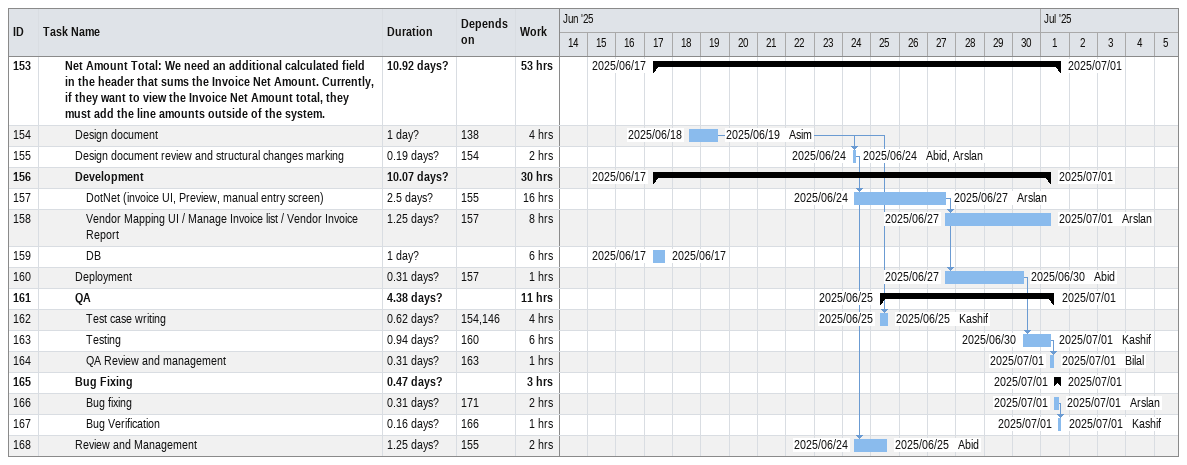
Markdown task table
| ID | Level | Task | Duration | Start | Finish | Predecessors | Resources | Work (h) |
|---|---|---|---|---|---|---|---|---|
| 153 | 3 | **Net Amount Total: We need an additional calculated field in the header that sums the Invoice Net Amount. Currently, if they want to view the Invoice Net Amount total, they must add the line amounts outside of the system.** | 10.92d? | 2025-06-17 | 2025-07-01 |  |  | 53 |
| 154 | 4 | Design document | 1d? | 2025-06-18 | 2025-06-19 | 138 | Asim | 4 |
| 155 | 4 | Design document review and structural changes marking | 0.19d? | 2025-06-24 | 2025-06-24 | 154 | Abid, Arslan | 2 |
| 156 | 4 | **Development** | 10.07d? | 2025-06-17 | 2025-07-01 |  |  | 30 |
| 157 | 5 | DotNet (invoice UI, Preview, manual entry screen) | 2.5d? | 2025-06-24 | 2025-06-27 | 155 | Arslan | 16 |
| 158 | 5 | Vendor Mapping UI / Manage Invoice list / Vendor Invoice Report | 1.25d? | 2025-06-27 | 2025-07-01 | 157 | Arslan | 8 |
| 159 | 5 | DB | 1d? | 2025-06-17 | 2025-06-17 |  |  | 6 |
| 160 | 4 | Deployment | 0.31d? | 2025-06-27 | 2025-06-30 | 157 | Abid | 1 |
| 161 | 4 | **QA** | 4.38d? | 2025-06-25 | 2025-07-01 |  |  | 11 |
| 162 | 5 | Test case writing | 0.62d? | 2025-06-25 | 2025-06-25 | 154, 146 | Kashif | 4 |
| 163 | 5 | Testing | 0.94d? | 2025-06-30 | 2025-07-01 | 160 | Kashif | 6 |
| 164 | 5 | QA Review and management | 0.31d? | 2025-07-01 | 2025-07-01 | 163 | Bilal | 1 |
| 165 | 4 | **Bug Fixing** | 0.47d? | 2025-07-01 | 2025-07-01 |  |  | 3 |
| 166 | 5 | Bug fixing | 0.31d? | 2025-07-01 | 2025-07-01 | 171 | Arslan | 2 |
| 167 | 5 | Bug Verification | 0.16d? | 2025-07-01 | 2025-07-01 | 166 | Kashif | 1 |
| 168 | 4 | Review and Management | 1.25d? | 2025-06-24 | 2025-06-25 | 155 | Abid | 2 |
